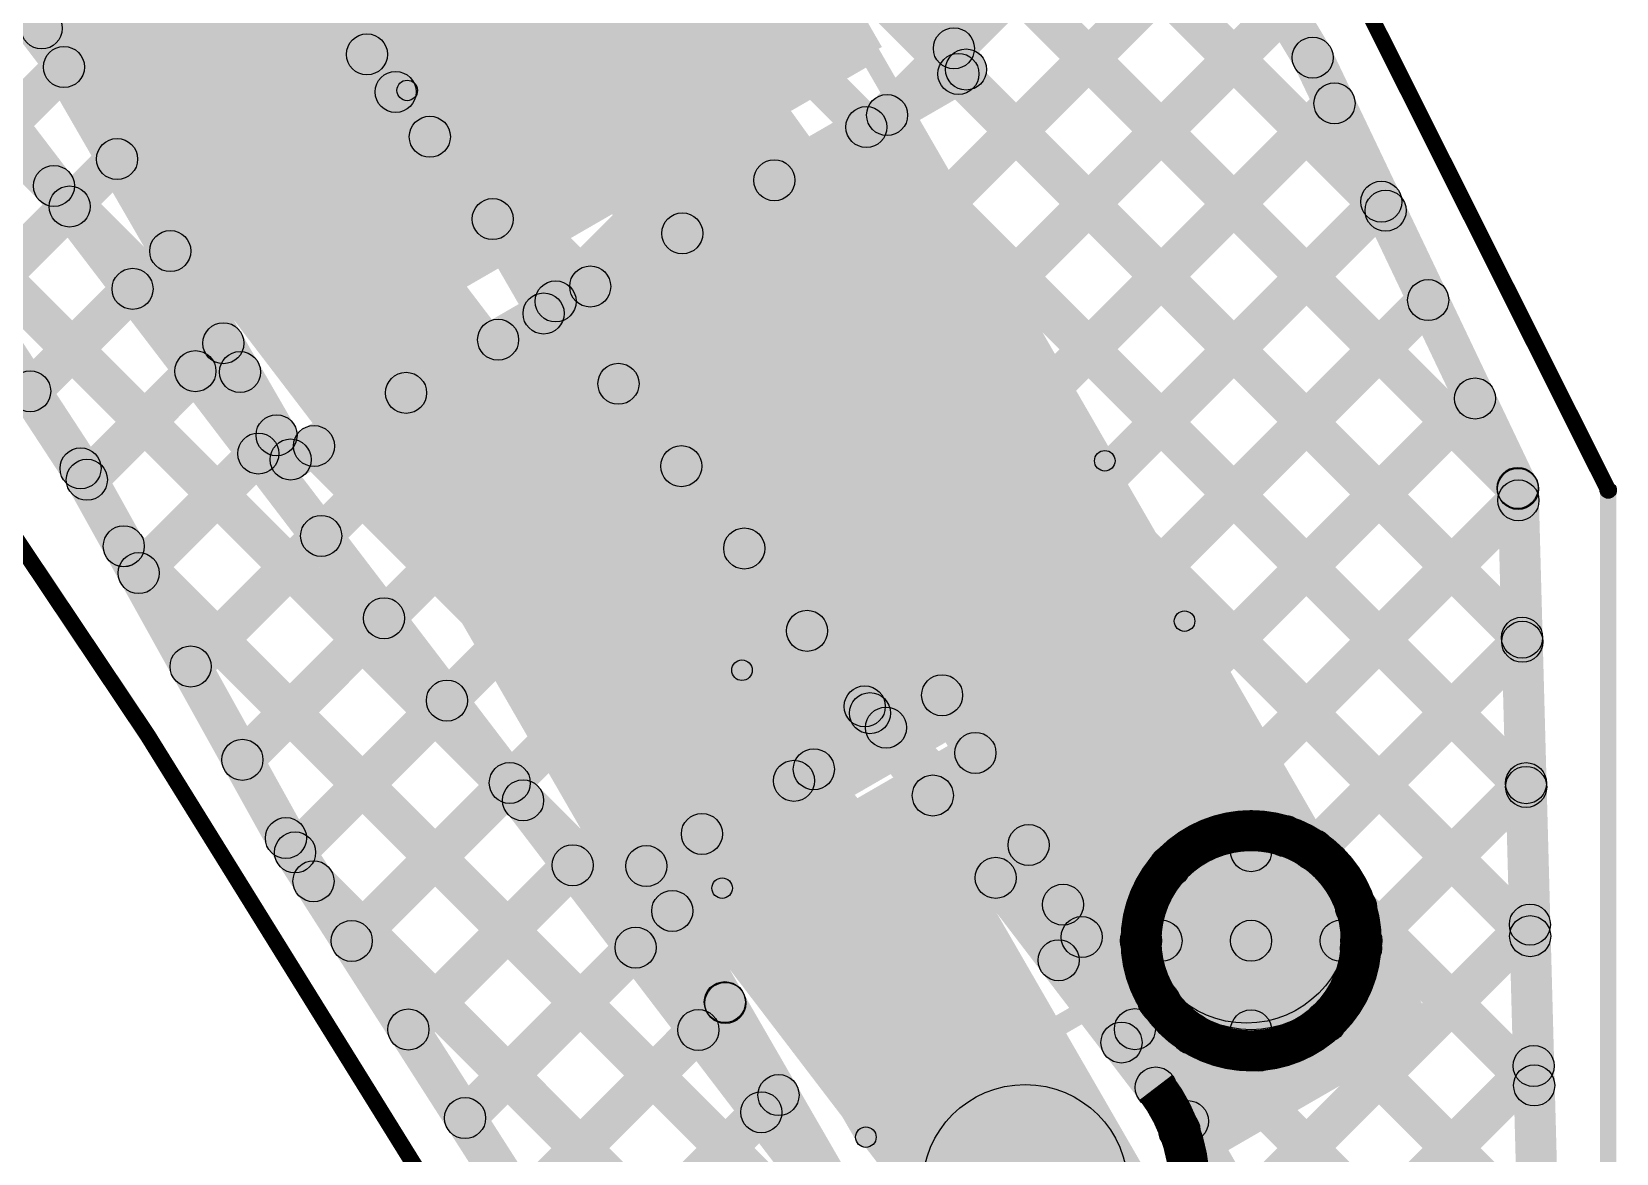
# Model space of a CAD drawing. Header units: millimetres. Extents: x 1.49 to 4.64, y 4.45 to 5.86.
# Drawn here: x 4.2581 to 4.6439, y 4.6683 to 4.9413 of the extents above; entities that cross this region are included whole.
import ezdxf

# ---------------------------------------------------------------- set-up
doc = ezdxf.new("R2010")
doc.units = ezdxf.units.MM
doc.header["$MEASUREMENT"] = 0
for name, color, linetype in [('BottomLayer', 5, 'Continuous'), ('Mechanical2', 216, 'Continuous'), ('TopLayer', 1, 'Continuous'), ('TopOverlay', 2, 'Continuous'), ('TopPaste', 8, 'Continuous'), ('TopSolder', 216, 'Continuous'), ('ViaHoleLayer', 16, 'Continuous')]:
    doc.layers.add(name, color=color, linetype=linetype)

# ---------------------------------------------------------------- blocks, each defined once
blk = doc.blocks.new('W_____LED_11')
at = {"layer": 'TopLayer'}
for points in [[(-0.06526, 0.04685), (-0.02195, 0.04685), (-0.02195, -0.04685), (-0.06526, -0.04685)], [(-0.00226, 0.04685), (0.08947, 0.04685), (0.08947, -0.04685), (-0.00226, -0.04685)]]:
    blk.add_hatch(color=1, dxfattribs=at).paths.add_polyline_path(points)
at = {"layer": 'TopOverlay'}
h = blk.add_hatch(color=2, dxfattribs=at)
edge = h.paths.add_edge_path()
edge.add_arc((-0.069, 0.051), 0.0025, 0, 360)
h = blk.add_hatch(color=2, dxfattribs=at)
edge = h.paths.add_edge_path()
edge.add_arc((-0.069, 0.051), 0.0025, 0, 360)
for points in [[(-0.0665, -0.051), (-0.0715, -0.051), (-0.0715, 0.051), (-0.0665, 0.051)], [(-0.069, 0.0485), (-0.069, 0.0535), (0.094, 0.0535), (0.094, 0.0485)], [(0.134, 0.05301), (0.091, 0.05301), (0.091, -0.05299), (0.134, -0.05299)], [(-0.069, -0.0535), (-0.069, -0.0485), (0.094, -0.0485), (0.094, -0.0535)]]:
    blk.add_hatch(color=2, dxfattribs=at).paths.add_polyline_path(points)
h = blk.add_hatch(color=2, dxfattribs=at)
edge = h.paths.add_edge_path()
edge.add_arc((0.094, 0.051), 0.0025, 0, 360)
h = blk.add_hatch(color=2, dxfattribs=at)
edge = h.paths.add_edge_path()
edge.add_arc((-0.069, -0.051), 0.0025, 0, 360)
h = blk.add_hatch(color=2, dxfattribs=at)
edge = h.paths.add_edge_path()
edge.add_arc((-0.069, -0.051), 0.0025, 0, 360)
h = blk.add_hatch(color=2, dxfattribs=at)
edge = h.paths.add_edge_path()
edge.add_arc((0.094, -0.051), 0.0025, 0, 360)
at = {"layer": 'TopPaste'}
for points in [[(-0.06526, 0.04685), (-0.02195, 0.04685), (-0.02195, -0.04685), (-0.06526, -0.04685)], [(-0.00226, 0.04685), (0.08947, 0.04685), (0.08947, -0.04685), (-0.00226, -0.04685)]]:
    blk.add_hatch(color=8, dxfattribs=at).paths.add_polyline_path(points)
at = {"layer": 'TopSolder'}
for points in [[(-0.06926, 0.05085), (-0.01795, 0.05085), (-0.01795, -0.05085), (-0.06926, -0.05085)], [(-0.00626, 0.05085), (0.09347, 0.05085), (0.09347, -0.05085), (-0.00626, -0.05085)]]:
    blk.add_hatch(color=216, dxfattribs=at).paths.add_polyline_path(points)
at = {"layer": 'TopOverlay'}
for centre in [(-0.069, 0.051), (-0.069, 0.051), (0.094, 0.051), (-0.069, -0.051), (-0.069, -0.051), (0.094, -0.051)]:
    blk.add_circle(centre, 0.0025, dxfattribs=at)
blk = doc.blocks.new('SMD_PAD_14')
at = {"layer": 'TopLayer'}
for points in [[(-0.06, 0.03), (-0.02, 0.03), (-0.02, -0.03), (-0.06, -0.03)], [(0.02, 0.03), (0.06, 0.03), (0.06, -0.03), (0.02, -0.03)]]:
    blk.add_hatch(color=1, dxfattribs=at).paths.add_polyline_path(points)
at = {"layer": 'TopOverlay'}
h = blk.add_hatch(color=2, dxfattribs=at)
edge = h.paths.add_edge_path()
edge.add_arc((-0.065, 0.035), 0.0025, 0, 360)
h = blk.add_hatch(color=2, dxfattribs=at)
edge = h.paths.add_edge_path()
edge.add_arc((-0.065, 0.035), 0.0025, 0, 360)
for points in [[(-0.0675, 0.035), (-0.0625, 0.035), (-0.0625, -0.035), (-0.0675, -0.035)], [(-0.065, 0.0325), (-0.065, 0.0375), (0.065, 0.0375), (0.065, 0.0325)], [(0.0625, 0.035), (0.0675, 0.035), (0.0675, -0.035), (0.0625, -0.035)], [(-0.065, -0.0375), (-0.065, -0.0325), (0.065, -0.0325), (0.065, -0.0375)]]:
    blk.add_hatch(color=2, dxfattribs=at).paths.add_polyline_path(points)
h = blk.add_hatch(color=2, dxfattribs=at)
edge = h.paths.add_edge_path()
edge.add_arc((0.065, 0.035), 0.0025, 0, 360)
h = blk.add_hatch(color=2, dxfattribs=at)
edge = h.paths.add_edge_path()
edge.add_arc((0.065, 0.035), 0.0025, 0, 360)
h = blk.add_hatch(color=2, dxfattribs=at)
edge = h.paths.add_edge_path()
edge.add_arc((-0.065, -0.035), 0.0025, 0, 360)
h = blk.add_hatch(color=2, dxfattribs=at)
edge = h.paths.add_edge_path()
edge.add_arc((-0.065, -0.035), 0.0025, 0, 360)
h = blk.add_hatch(color=2, dxfattribs=at)
edge = h.paths.add_edge_path()
edge.add_arc((0.065, -0.035), 0.0025, 0, 360)
h = blk.add_hatch(color=2, dxfattribs=at)
edge = h.paths.add_edge_path()
edge.add_arc((0.065, -0.035), 0.0025, 0, 360)
at = {"layer": 'TopPaste'}
for points in [[(-0.06, 0.03), (-0.02, 0.03), (-0.02, -0.03), (-0.06, -0.03)], [(0.02, 0.03), (0.06, 0.03), (0.06, -0.03), (0.02, -0.03)]]:
    blk.add_hatch(color=8, dxfattribs=at).paths.add_polyline_path(points)
at = {"layer": 'TopSolder'}
for points in [[(-0.064, 0.034), (-0.016, 0.034), (-0.016, -0.034), (-0.064, -0.034)], [(0.016, 0.034), (0.064, 0.034), (0.064, -0.034), (0.016, -0.034)]]:
    blk.add_hatch(color=216, dxfattribs=at).paths.add_polyline_path(points)
at = {"layer": 'TopOverlay'}
for centre in [(-0.065, 0.035), (-0.065, 0.035), (0.065, 0.035), (0.065, 0.035), (-0.065, -0.035), (-0.065, -0.035), (0.065, -0.035), (0.065, -0.035)]:
    blk.add_circle(centre, 0.0025, dxfattribs=at)

msp = doc.modelspace()

# ---------------------------------------------------------------- hatches: boundary and pattern name
at = {"layer": 'BottomLayer'}
for points in [[(3.69572, 5.71198), (3.70279, 5.71905), (4.62451, 4.79733), (4.61744, 4.79026)], [(3.75672, 5.68634), (3.76379, 5.69341), (4.62342, 4.83378), (4.61635, 4.82671)], [(3.82743, 5.65098), (3.8345, 5.65805), (4.59128, 4.90128), (4.58421, 4.89421)], [(3.96954, 5.40281), (3.97661, 5.40988), (4.6255, 4.76099), (4.61843, 4.75392)], [(4.1597, 5.23041), (4.2003, 5.25959), (4.57414, 4.73954), (4.53354, 4.71036)], [(4.10785, 5.2312), (4.1158, 5.23727), (4.53576, 4.68731), (4.52782, 4.68124)], [(4.11473, 5.22226), (4.1218, 5.22933), (4.62648, 4.72466), (4.61941, 4.71759)], [(4.06013, 5.19483), (4.09987, 5.22517), (4.51987, 4.67517), (4.48013, 4.64483)], [(4.04887, 5.17662), (4.05681, 5.18269), (4.47218, 4.63876), (4.46424, 4.63269)], [(4.46107, 5.10743), (4.46965, 5.11257), (4.57429, 4.93757), (4.56571, 4.93243)], [(4.34327, 4.93224), (4.3362, 4.93931), (4.48001, 5.08312), (4.48708, 5.07605)], [(4.22895, 5.07268), (4.23602, 5.07975), (4.56671, 4.74907), (4.55964, 4.742)], [(4.35858, 4.9122), (4.35151, 4.91927), (4.49324, 5.061), (4.50031, 5.05393)], [(4.12096, 5.03926), (4.12803, 5.04633), (4.26706, 4.9073), (4.25999, 4.90022)], [(4.37389, 4.89215), (4.36682, 4.89922), (4.50647, 5.03887), (4.51354, 5.0318)], [(4.3892, 4.8721), (4.38212, 4.87917), (4.5197, 5.01675), (4.52677, 5.00968)], [(4.4045, 4.85206), (4.39743, 4.85913), (4.53293, 4.99462), (4.54, 4.98755)], [(4.41981, 4.83201), (4.41274, 4.83908), (4.54616, 4.9725), (4.55323, 4.96542)], [(4.18082, 4.96226), (4.18918, 4.96774), (4.27418, 4.83774), (4.26582, 4.83226)], [(4.43512, 4.81196), (4.42805, 4.81903), (4.55939, 4.95037), (4.56646, 4.9433)], [(4.56549, 4.93285), (4.57451, 4.93715), (4.62451, 4.83215), (4.61549, 4.82785)], [(4.34318, 4.9231), (4.35025, 4.93017), (4.53877, 4.74165), (4.5317, 4.73458)], [(4.45043, 4.79191), (4.44336, 4.79899), (4.57177, 4.9274), (4.57884, 4.92033)], [(4.21559, 4.90927), (4.22266, 4.91634), (4.38129, 4.75772), (4.37422, 4.75064)], [(4.24728, 4.87161), (4.24021, 4.87868), (4.26382, 4.90229), (4.27089, 4.89522)], [(4.46574, 4.77187), (4.45867, 4.77894), (4.58317, 4.90345), (4.59024, 4.89637)], [(4.26126, 4.85023), (4.25419, 4.85731), (4.27913, 4.88224), (4.2862, 4.87517)], [(4.48105, 4.75182), (4.47398, 4.75889), (4.59458, 4.8795), (4.60165, 4.87242)], [(4.27508, 4.82869), (4.268, 4.83576), (4.29443, 4.86219), (4.3015, 4.85512)], [(4.49636, 4.73177), (4.48928, 4.73885), (4.60598, 4.85555), (4.61305, 4.84847)], [(4.2877, 4.80596), (4.28063, 4.81304), (4.30974, 4.84215), (4.31681, 4.83507)], [(4.26563, 4.83257), (4.27437, 4.83743), (4.32437, 4.74743), (4.31563, 4.74257)], [(4.51166, 4.71173), (4.50459, 4.7188), (4.61654, 4.83075), (4.62361, 4.82367)], [(4.615, 4.82986), (4.625, 4.83014), (4.63, 4.64514), (4.62, 4.64486)], [(4.27699, 4.81251), (4.28407, 4.81958), (4.51303, 4.59062), (4.50596, 4.58355)], [(4.277, 4.8125), (4.28407, 4.81957), (4.51303, 4.59062), (4.50596, 4.58355)], [(4.30033, 4.78324), (4.29326, 4.79031), (4.32505, 4.8221), (4.33212, 4.81503)], [(4.31296, 4.76051), (4.30589, 4.76758), (4.34036, 4.80205), (4.34743, 4.79498)], [(4.5738, 4.73851), (4.56673, 4.74558), (4.61747, 4.79632), (4.62454, 4.78925)], [(4.32577, 4.73797), (4.3187, 4.74504), (4.35567, 4.78201), (4.36274, 4.77493)], [(4.4574, 4.77352), (4.46447, 4.78059), (4.5359, 4.70917), (4.52883, 4.7021)], [(4.33957, 4.71641), (4.3325, 4.72348), (4.37098, 4.76196), (4.37805, 4.75489)], [(4.58528, 4.71464), (4.57821, 4.72171), (4.6184, 4.7619), (4.62547, 4.75483)], [(4.31579, 4.7423), (4.32421, 4.7477), (4.40421, 4.6227), (4.39579, 4.6173)], [(4.35337, 4.69485), (4.3463, 4.70192), (4.38628, 4.74191), (4.39336, 4.73484)], [(4.56, 4.72), (4.55, 4.72), (4.55, 4.74181), (4.56, 4.74181)], [(4.32319, 4.73096), (4.33026, 4.73803), (4.52493, 4.54336), (4.51785, 4.53629)], [(4.53354, 4.71036), (4.57414, 4.73954), (4.5753, 4.73793), (4.5347, 4.70875)], [(4.577, 4.72464), (4.58407, 4.73171), (4.62746, 4.68832), (4.62039, 4.68125)], [(4.44779, 4.54179), (4.44072, 4.54886), (4.61933, 4.72747), (4.6264, 4.7204)], [(4.53319, 4.715), (4.53319, 4.725), (4.555, 4.725), (4.555, 4.715)], [(4.555, 4.715), (4.555, 4.725), (4.57681, 4.725), (4.57681, 4.715)], [(4.36716, 4.67329), (4.36009, 4.68037), (4.40159, 4.72186), (4.40866, 4.71479)], [(4.56, 4.69819), (4.55, 4.69819), (4.55, 4.72), (4.56, 4.72)], [(4.52697, 4.69168), (4.5199, 4.69875), (4.52942, 4.70827), (4.53649, 4.7012)], [(4.56958, 4.6967), (4.57665, 4.70377), (4.62844, 4.65198), (4.62137, 4.64491)], [(4.38096, 4.65174), (4.37389, 4.65881), (4.4169, 4.70182), (4.42397, 4.69475)], [(4.5371, 4.69383), (4.54417, 4.7009), (4.62854, 4.61653), (4.62146, 4.60946)], [(4.54103, 4.67039), (4.53396, 4.67746), (4.55329, 4.69679), (4.56036, 4.68972)], [(4.56801, 4.62665), (4.56094, 4.63373), (4.62026, 4.69305), (4.62733, 4.68598)], [(4.39476, 4.63018), (4.38769, 4.63725), (4.43221, 4.68177), (4.43928, 4.6747)]]:
    msp.add_hatch(color=5, dxfattribs=at).paths.add_polyline_path(points)
h = msp.add_hatch(color=5, dxfattribs=at)
edge = h.paths.add_edge_path()
edge.add_arc((4.33973, 4.93578), 0.005, 0, 360)
h = msp.add_hatch(color=5, dxfattribs=at)
edge = h.paths.add_edge_path()
edge.add_arc((4.57, 4.935), 0.005, 0, 360)
h = msp.add_hatch(color=5, dxfattribs=at)
edge = h.paths.add_edge_path()
edge.add_arc((4.57, 4.935), 0.005, 0, 360)
h = msp.add_hatch(color=5, dxfattribs=at)
edge = h.paths.add_edge_path()
edge.add_arc((4.34671, 4.92664), 0.005, 0, 360)
h = msp.add_hatch(color=5, dxfattribs=at)
edge = h.paths.add_edge_path()
edge.add_arc((4.5753, 4.92386), 0.005, 0, 360)
h = msp.add_hatch(color=5, dxfattribs=at)
edge = h.paths.add_edge_path()
edge.add_arc((4.35504, 4.91573), 0.005, 0, 360)
h = msp.add_hatch(color=5, dxfattribs=at)
edge = h.paths.add_edge_path()
edge.add_arc((4.26353, 4.90376), 0.005, 0, 360)
h = msp.add_hatch(color=5, dxfattribs=at)
edge = h.paths.add_edge_path()
edge.add_arc((4.26735, 4.89875), 0.005, 0, 360)
h = msp.add_hatch(color=5, dxfattribs=at)
edge = h.paths.add_edge_path()
edge.add_arc((4.58671, 4.89991), 0.005, 0, 360)
h = msp.add_hatch(color=5, dxfattribs=at)
edge = h.paths.add_edge_path()
edge.add_arc((4.37035, 4.89568), 0.005, 0, 360)
h = msp.add_hatch(color=5, dxfattribs=at)
edge = h.paths.add_edge_path()
edge.add_arc((4.58774, 4.89774), 0.005, 0, 360)
h = msp.add_hatch(color=5, dxfattribs=at)
edge = h.paths.add_edge_path()
edge.add_arc((4.28266, 4.8787), 0.005, 0, 360)
h = msp.add_hatch(color=5, dxfattribs=at)
edge = h.paths.add_edge_path()
edge.add_arc((4.38566, 4.87564), 0.005, 0, 360)
h = msp.add_hatch(color=5, dxfattribs=at)
edge = h.paths.add_edge_path()
edge.add_arc((4.59811, 4.87596), 0.005, 0, 360)
h = msp.add_hatch(color=5, dxfattribs=at)
edge = h.paths.add_edge_path()
edge.add_arc((4.29797, 4.85866), 0.005, 0, 360)
h = msp.add_hatch(color=5, dxfattribs=at)
edge = h.paths.add_edge_path()
edge.add_arc((4.25773, 4.85377), 0.005, 0, 360)
h = msp.add_hatch(color=5, dxfattribs=at)
edge = h.paths.add_edge_path()
edge.add_arc((4.40097, 4.85559), 0.005, 0, 360)
h = msp.add_hatch(color=5, dxfattribs=at)
edge = h.paths.add_edge_path()
edge.add_arc((4.60952, 4.85201), 0.005, 0, 360)
h = msp.add_hatch(color=5, dxfattribs=at)
edge = h.paths.add_edge_path()
edge.add_arc((4.31328, 4.83861), 0.005, 0, 360)
h = msp.add_hatch(color=5, dxfattribs=at)
edge = h.paths.add_edge_path()
edge.add_arc((4.27, 4.835), 0.005, 0, 360)
h = msp.add_hatch(color=5, dxfattribs=at)
edge = h.paths.add_edge_path()
edge.add_arc((4.27, 4.835), 0.005, 0, 360)
h = msp.add_hatch(color=5, dxfattribs=at)
edge = h.paths.add_edge_path()
edge.add_arc((4.41628, 4.83554), 0.005, 0, 360)
h = msp.add_hatch(color=5, dxfattribs=at)
edge = h.paths.add_edge_path()
edge.add_arc((4.27154, 4.83223), 0.005, 0, 360)
h = msp.add_hatch(color=5, dxfattribs=at)
edge = h.paths.add_edge_path()
edge.add_arc((4.61988, 4.83025), 0.005, 0, 360)
h = msp.add_hatch(color=5, dxfattribs=at)
edge = h.paths.add_edge_path()
edge.add_arc((4.62, 4.83), 0.005, 0, 360)
h = msp.add_hatch(color=5, dxfattribs=at)
edge = h.paths.add_edge_path()
edge.add_arc((4.62, 4.83), 0.005, 0, 360)
h = msp.add_hatch(color=5, dxfattribs=at)
edge = h.paths.add_edge_path()
edge.add_arc((4.62008, 4.82721), 0.005, 0, 360)
h = msp.add_hatch(color=5, dxfattribs=at)
edge = h.paths.add_edge_path()
edge.add_arc((4.32859, 4.81856), 0.005, 0, 360)
h = msp.add_hatch(color=5, dxfattribs=at)
edge = h.paths.add_edge_path()
edge.add_arc((4.28053, 4.81605), 0.005, 0, 360)
h = msp.add_hatch(color=5, dxfattribs=at)
edge = h.paths.add_edge_path()
edge.add_arc((4.28053, 4.81604), 0.005, 0, 360)
h = msp.add_hatch(color=5, dxfattribs=at)
edge = h.paths.add_edge_path()
edge.add_arc((4.43159, 4.8155), 0.005, 0, 360)
h = msp.add_hatch(color=5, dxfattribs=at)
edge = h.paths.add_edge_path()
edge.add_arc((4.28417, 4.8095), 0.005, 0, 360)
h = msp.add_hatch(color=5, dxfattribs=at)
edge = h.paths.add_edge_path()
edge.add_arc((4.34389, 4.79852), 0.005, 0, 360)
h = msp.add_hatch(color=5, dxfattribs=at)
edge = h.paths.add_edge_path()
edge.add_arc((4.44689, 4.79545), 0.005, 0, 360)
h = msp.add_hatch(color=5, dxfattribs=at)
edge = h.paths.add_edge_path()
edge.add_arc((4.62098, 4.7938), 0.005, 0, 360)
h = msp.add_hatch(color=5, dxfattribs=at)
edge = h.paths.add_edge_path()
edge.add_arc((4.62101, 4.79279), 0.005, 0, 360)
h = msp.add_hatch(color=5, dxfattribs=at)
edge = h.paths.add_edge_path()
edge.add_arc((4.29679, 4.78677), 0.005, 0, 360)
h = msp.add_hatch(color=5, dxfattribs=at)
edge = h.paths.add_edge_path()
edge.add_arc((4.3592, 4.77847), 0.005, 0, 360)
h = msp.add_hatch(color=5, dxfattribs=at)
edge = h.paths.add_edge_path()
edge.add_arc((4.46094, 4.77706), 0.005, 0, 360)
h = msp.add_hatch(color=5, dxfattribs=at)
edge = h.paths.add_edge_path()
edge.add_arc((4.4622, 4.7754), 0.005, 0, 360)
h = msp.add_hatch(color=5, dxfattribs=at)
edge = h.paths.add_edge_path()
edge.add_arc((4.30942, 4.76404), 0.005, 0, 360)
h = msp.add_hatch(color=5, dxfattribs=at)
edge = h.paths.add_edge_path()
edge.add_arc((4.37451, 4.75842), 0.005, 0, 360)
h = msp.add_hatch(color=5, dxfattribs=at)
edge = h.paths.add_edge_path()
edge.add_arc((4.62194, 4.75836), 0.005, 0, 360)
h = msp.add_hatch(color=5, dxfattribs=at)
edge = h.paths.add_edge_path()
edge.add_arc((4.62196, 4.75746), 0.005, 0, 360)
h = msp.add_hatch(color=5, dxfattribs=at)
edge = h.paths.add_edge_path()
edge.add_arc((4.37775, 4.75418), 0.005, 0, 360)
h = msp.add_hatch(color=5, dxfattribs=at)
edge = h.paths.add_edge_path()
edge.add_arc((4.47751, 4.75536), 0.005, 0, 360)
h = msp.add_hatch(color=5, dxfattribs=at)
edge = h.paths.add_edge_path()
edge.add_arc((4.32, 4.745), 0.005, 0, 360)
h = msp.add_hatch(color=5, dxfattribs=at)
edge = h.paths.add_edge_path()
edge.add_arc((4.32, 4.745), 0.005, 0, 360)
h = msp.add_hatch(color=5, dxfattribs=at)
edge = h.paths.add_edge_path()
edge.add_arc((4.55384, 4.72495), 0.025, 0, 360)
h = msp.add_hatch(color=5, dxfattribs=at)
edge = h.paths.add_edge_path()
edge.add_arc((4.55384, 4.72495), 0.025, 0, 360)
h = msp.add_hatch(color=5, dxfattribs=at)
edge = h.paths.add_edge_path()
edge.add_arc((4.56317, 4.74553), 0.005, 0, 360)
h = msp.add_hatch(color=5, dxfattribs=at)
edge = h.paths.add_edge_path()
edge.add_arc((4.32224, 4.7415), 0.005, 0, 360)
h = msp.add_hatch(color=5, dxfattribs=at)
edge = h.paths.add_edge_path()
edge.add_arc((4.555, 4.72334), 0.025, 0, 360)
h = msp.add_hatch(color=5, dxfattribs=at)
edge = h.paths.add_edge_path()
edge.add_arc((4.555, 4.74181), 0.005, 0, 360)
h = msp.add_hatch(color=5, dxfattribs=at)
edge = h.paths.add_edge_path()
edge.add_arc((4.57026, 4.74204), 0.005, 0, 360)
h = msp.add_hatch(color=5, dxfattribs=at)
edge = h.paths.add_edge_path()
edge.add_arc((4.38982, 4.73838), 0.005, 0, 360)
h = msp.add_hatch(color=5, dxfattribs=at)
edge = h.paths.add_edge_path()
edge.add_arc((4.53524, 4.73812), 0.005, 0, 360)
h = msp.add_hatch(color=5, dxfattribs=at)
edge = h.paths.add_edge_path()
edge.add_arc((4.32672, 4.73449), 0.005, 0, 360)
h = msp.add_hatch(color=5, dxfattribs=at)
edge = h.paths.add_edge_path()
edge.add_arc((4.49282, 4.73531), 0.005, 0, 360)
h = msp.add_hatch(color=5, dxfattribs=at)
edge = h.paths.add_edge_path()
edge.add_arc((4.555, 4.72), 0.01181, 0, 360)
h = msp.add_hatch(color=5, dxfattribs=at)
edge = h.paths.add_edge_path()
edge.add_arc((4.58053, 4.72817), 0.005, 0, 360)
h = msp.add_hatch(color=5, dxfattribs=at)
edge = h.paths.add_edge_path()
edge.add_arc((4.62287, 4.72394), 0.005, 0, 360)
h = msp.add_hatch(color=5, dxfattribs=at)
edge = h.paths.add_edge_path()
edge.add_arc((4.33603, 4.71995), 0.005, 0, 360)
h = msp.add_hatch(color=5, dxfattribs=at)
edge = h.paths.add_edge_path()
edge.add_arc((4.40513, 4.71833), 0.005, 0, 360)
h = msp.add_hatch(color=5, dxfattribs=at)
edge = h.paths.add_edge_path()
edge.add_arc((4.52819, 4.72), 0.005, 0, 360)
h = msp.add_hatch(color=5, dxfattribs=at)
edge = h.paths.add_edge_path()
edge.add_arc((4.53319, 4.72), 0.005, 0, 360)
h = msp.add_hatch(color=5, dxfattribs=at)
edge = h.paths.add_edge_path()
edge.add_arc((4.555, 4.72), 0.005, 0, 360)
h = msp.add_hatch(color=5, dxfattribs=at)
edge = h.paths.add_edge_path()
edge.add_arc((4.555, 4.72), 0.005, 0, 360)
h = msp.add_hatch(color=5, dxfattribs=at)
edge = h.paths.add_edge_path()
edge.add_arc((4.555, 4.72), 0.005, 0, 360)
h = msp.add_hatch(color=5, dxfattribs=at)
edge = h.paths.add_edge_path()
edge.add_arc((4.555, 4.72), 0.005, 0, 360)
h = msp.add_hatch(color=5, dxfattribs=at)
edge = h.paths.add_edge_path()
edge.add_arc((4.57681, 4.72), 0.005, 0, 360)
h = msp.add_hatch(color=5, dxfattribs=at)
edge = h.paths.add_edge_path()
edge.add_arc((4.58175, 4.71817), 0.005, 0, 360)
h = msp.add_hatch(color=5, dxfattribs=at)
edge = h.paths.add_edge_path()
edge.add_arc((4.58181, 4.72), 0.005, 0, 360)
h = msp.add_hatch(color=5, dxfattribs=at)
edge = h.paths.add_edge_path()
edge.add_arc((4.62294, 4.72112), 0.005, 0, 360)
h = msp.add_hatch(color=5, dxfattribs=at)
edge = h.paths.add_edge_path()
edge.add_arc((4.50813, 4.71526), 0.005, 0, 360)
h = msp.add_hatch(color=5, dxfattribs=at)
edge = h.paths.add_edge_path()
edge.add_arc((4.53236, 4.70564), 0.005, 0, 360)
h = msp.add_hatch(color=5, dxfattribs=at)
edge = h.paths.add_edge_path()
edge.add_arc((4.53296, 4.70474), 0.005, 0, 360)
h = msp.add_hatch(color=5, dxfattribs=at)
edge = h.paths.add_edge_path()
edge.add_arc((4.34983, 4.69839), 0.005, 0, 360)
h = msp.add_hatch(color=5, dxfattribs=at)
edge = h.paths.add_edge_path()
edge.add_arc((4.42044, 4.69828), 0.005, 0, 360)
h = msp.add_hatch(color=5, dxfattribs=at)
edge = h.paths.add_edge_path()
edge.add_arc((4.555, 4.69819), 0.005, 0, 360)
h = msp.add_hatch(color=5, dxfattribs=at)
edge = h.paths.add_edge_path()
edge.add_arc((4.57312, 4.70024), 0.005, 0, 360)
h = msp.add_hatch(color=5, dxfattribs=at)
edge = h.paths.add_edge_path()
edge.add_arc((4.52344, 4.69522), 0.005, 0, 360)
h = msp.add_hatch(color=5, dxfattribs=at)
edge = h.paths.add_edge_path()
edge.add_arc((4.54064, 4.69736), 0.005, 0, 360)
h = msp.add_hatch(color=5, dxfattribs=at)
edge = h.paths.add_edge_path()
edge.add_arc((4.55683, 4.69325), 0.005, 0, 360)
h = msp.add_hatch(color=5, dxfattribs=at)
edge = h.paths.add_edge_path()
edge.add_arc((4.6238, 4.68951), 0.005, 0, 360)
h = msp.add_hatch(color=5, dxfattribs=at)
edge = h.paths.add_edge_path()
edge.add_arc((4.53179, 4.68428), 0.005, 0, 360)
h = msp.add_hatch(color=5, dxfattribs=at)
edge = h.paths.add_edge_path()
edge.add_arc((4.53179, 4.68428), 0.005, 0, 360)
h = msp.add_hatch(color=5, dxfattribs=at)
edge = h.paths.add_edge_path()
edge.add_arc((4.62392, 4.68478), 0.005, 0, 360)
h = msp.add_hatch(color=5, dxfattribs=at)
edge = h.paths.add_edge_path()
edge.add_arc((4.5, 4.66), 0.025, 0, 360)
h = msp.add_hatch(color=5, dxfattribs=at)
edge = h.paths.add_edge_path()
edge.add_arc((4.36363, 4.67683), 0.005, 0, 360)
h = msp.add_hatch(color=5, dxfattribs=at)
edge = h.paths.add_edge_path()
edge.add_arc((4.43575, 4.67824), 0.005, 0, 360)
h = msp.add_hatch(color=5, dxfattribs=at)
edge = h.paths.add_edge_path()
edge.add_arc((4.5375, 4.67392), 0.005, 0, 360)
h = msp.add_hatch(color=5, dxfattribs=at)
edge = h.paths.add_edge_path()
edge.add_arc((4.5, 4.66), 0.01181, 0, 360)
at = {"layer": 'Mechanical2'}
h = msp.add_hatch(color=216, dxfattribs=at)
edge = h.paths.add_edge_path()
edge.add_arc((4.64195, 4.82969), 0.00197, 0, 360)
h = msp.add_hatch(color=216, dxfattribs=at)
edge = h.paths.add_edge_path()
edge.add_arc((4.64195, 4.82969), 0.00197, 0, 360)
msp.add_hatch(color=216, dxfattribs=at).paths.add_polyline_path([(4.64391, 4.49206), (4.63998, 4.49206), (4.63998, 4.82969), (4.64391, 4.82969)])
at = {"layer": 'TopLayer'}
for points in [[(3.73686, 5.45871), (3.74393, 5.46578), (4.26408, 4.94564), (4.25701, 4.93857)], [(4.27063, 5.29444), (4.27929, 5.29944), (4.48993, 4.9346), (4.48127, 4.9296)], [(4.32663, 4.85764), (4.46511, 4.93759), (4.26947, 5.27645), (4.13099, 5.1965)], [(4.11164, 5.19), (4.1203, 5.195), (4.32547, 4.83965), (4.31681, 4.83465)], [(4.46107, 5.10743), (4.46965, 5.11257), (4.57429, 4.93757), (4.56571, 4.93243)], [(4.38946, 5.08895), (4.39653, 5.09602), (4.59128, 4.90128), (4.58421, 4.89421)], [(4.12096, 5.03926), (4.12803, 5.04633), (4.31237, 4.86199), (4.3053, 4.85491)], [(4.43776, 5.0053), (4.44483, 5.01237), (4.62342, 4.83378), (4.61635, 4.82671)], [(4.48616, 4.93371), (4.47909, 4.94078), (4.53293, 4.99462), (4.54, 4.98755)], [(4.32577, 4.73797), (4.3187, 4.74504), (4.54616, 4.9725), (4.55323, 4.96542)], [(4.18082, 4.96226), (4.18918, 4.96774), (4.27418, 4.83774), (4.26582, 4.83226)], [(4.33957, 4.71641), (4.3325, 4.72348), (4.55939, 4.95037), (4.56646, 4.9433)], [(4.23331, 4.89299), (4.22624, 4.90006), (4.26242, 4.93625), (4.2695, 4.92918)], [(4.32364, 4.83282), (4.31864, 4.84148), (4.4831, 4.93643), (4.4881, 4.92777)], [(4.48021, 4.92749), (4.48728, 4.93457), (4.62451, 4.79733), (4.61744, 4.79026)], [(4.56549, 4.93285), (4.57451, 4.93715), (4.62451, 4.83215), (4.61549, 4.82785)], [(4.35337, 4.69485), (4.3463, 4.70192), (4.57177, 4.9274), (4.57884, 4.92033)], [(4.31296, 4.76051), (4.30589, 4.76758), (4.46285, 4.92454), (4.46992, 4.91747)], [(4.60028, 4.69837), (4.47199, 4.92058), (4.41612, 4.88833), (4.54441, 4.66611)], [(4.45779, 4.91455), (4.46487, 4.92162), (4.6255, 4.76099), (4.61843, 4.75392)], [(4.21559, 4.90927), (4.22266, 4.91634), (4.43041, 4.7086), (4.42333, 4.70153)], [(4.24728, 4.87161), (4.24021, 4.87868), (4.27537, 4.91384), (4.28244, 4.90676)], [(4.43538, 4.90161), (4.44245, 4.90868), (4.62648, 4.72466), (4.61941, 4.71759)], [(4.33636, 4.84326), (4.40208, 4.72944), (4.50681, 4.78991), (4.44109, 4.90373)], [(4.45207, 4.7582), (4.445, 4.76528), (4.58317, 4.90345), (4.59024, 4.89637)], [(4.41297, 4.88867), (4.42004, 4.89574), (4.56671, 4.74907), (4.55964, 4.742)], [(4.26126, 4.85023), (4.25419, 4.85731), (4.28831, 4.89142), (4.29538, 4.88435)], [(4.39055, 4.87573), (4.39762, 4.8828), (4.53877, 4.74165), (4.5317, 4.73458)], [(4.49142, 4.76219), (4.48435, 4.76926), (4.59458, 4.8795), (4.60165, 4.87242)], [(4.30033, 4.78324), (4.29326, 4.79031), (4.3792, 4.87625), (4.38627, 4.86917)], [(4.27508, 4.82869), (4.268, 4.83576), (4.30125, 4.86901), (4.30832, 4.86194)], [(4.36814, 4.86279), (4.37521, 4.86986), (4.46965, 4.77542), (4.46258, 4.76835)], [(4.34572, 4.84985), (4.35279, 4.85692), (4.44723, 4.76248), (4.44016, 4.75541)], [(4.50436, 4.73978), (4.49729, 4.74685), (4.60598, 4.85555), (4.61305, 4.84847)], [(4.2877, 4.80596), (4.28063, 4.81304), (4.31419, 4.84659), (4.32126, 4.83952)], [(4.32331, 4.83691), (4.33038, 4.84398), (4.42482, 4.74954), (4.41775, 4.74247)], [(4.26563, 4.83257), (4.27437, 4.83743), (4.32437, 4.74743), (4.31563, 4.74257)], [(4.5173, 4.71736), (4.51023, 4.72443), (4.61654, 4.83075), (4.62361, 4.82367)], [(4.615, 4.82986), (4.625, 4.83014), (4.63, 4.64514), (4.62, 4.64486)], [(4.27699, 4.81251), (4.28407, 4.81958), (4.4787, 4.62495), (4.47163, 4.61787)], [(4.277, 4.8125), (4.28407, 4.81957), (4.47871, 4.62494), (4.47164, 4.61787)], [(4.5738, 4.73851), (4.56673, 4.74558), (4.61747, 4.79632), (4.62454, 4.78925)], [(4.41024, 4.73386), (4.40525, 4.74252), (4.47727, 4.7841), (4.48227, 4.77544)], [(4.47544, 4.77727), (4.4841, 4.78227), (4.55752, 4.65511), (4.54886, 4.65011)], [(4.58528, 4.71464), (4.57821, 4.72171), (4.6184, 4.7619), (4.62547, 4.75483)], [(4.48665, 4.63152), (4.5327, 4.6581), (4.47428, 4.75928), (4.42824, 4.7327)], [(4.31579, 4.7423), (4.32421, 4.7477), (4.40421, 4.6227), (4.39579, 4.6173)], [(4.56, 4.72), (4.55, 4.72), (4.55, 4.74181), (4.56, 4.74181)], [(4.32319, 4.73096), (4.33026, 4.73803), (4.52493, 4.54336), (4.51785, 4.53629)], [(4.40341, 4.73569), (4.41208, 4.74069), (4.48549, 4.61353), (4.47683, 4.60853)], [(4.36716, 4.67329), (4.36009, 4.68037), (4.41052, 4.73079), (4.41759, 4.72372)], [(4.50567, 4.72526), (4.51274, 4.73233), (4.5359, 4.70917), (4.52883, 4.7021)], [(4.577, 4.72464), (4.58407, 4.73171), (4.62746, 4.68832), (4.62039, 4.68125)], [(4.55612, 4.65012), (4.54905, 4.65719), (4.61933, 4.72747), (4.6264, 4.7204)], [(4.53319, 4.715), (4.53319, 4.725), (4.555, 4.725), (4.555, 4.715)], [(4.555, 4.715), (4.555, 4.725), (4.57681, 4.725), (4.57681, 4.715)], [(4.56, 4.69819), (4.55, 4.69819), (4.55, 4.72), (4.56, 4.72)], [(4.38096, 4.65174), (4.37389, 4.65881), (4.42346, 4.70838), (4.43053, 4.70131)], [(4.53024, 4.69495), (4.52317, 4.70202), (4.52942, 4.70827), (4.53649, 4.7012)], [(4.56958, 4.6967), (4.57665, 4.70377), (4.62844, 4.65198), (4.62137, 4.64491)], [(4.5371, 4.69383), (4.54417, 4.7009), (4.62854, 4.61653), (4.62146, 4.60946)], [(4.54318, 4.67253), (4.53611, 4.6796), (4.55329, 4.69679), (4.56036, 4.68972)], [(4.56801, 4.62665), (4.56094, 4.63373), (4.62026, 4.69305), (4.62733, 4.68598)], [(4.39476, 4.63018), (4.38769, 4.63725), (4.4364, 4.68596), (4.44347, 4.67889)]]:
    msp.add_hatch(color=1, dxfattribs=at).paths.add_polyline_path(points)
h = msp.add_hatch(color=1, dxfattribs=at)
edge = h.paths.add_edge_path()
edge.add_arc((4.26054, 4.9421), 0.005, 0, 360)
h = msp.add_hatch(color=1, dxfattribs=at)
edge = h.paths.add_edge_path()
edge.add_arc((4.48263, 4.93725), 0.005, 0, 360)
h = msp.add_hatch(color=1, dxfattribs=at)
edge = h.paths.add_edge_path()
edge.add_arc((4.57, 4.935), 0.005, 0, 360)
h = msp.add_hatch(color=1, dxfattribs=at)
edge = h.paths.add_edge_path()
edge.add_arc((4.57, 4.935), 0.005, 0, 360)
h = msp.add_hatch(color=1, dxfattribs=at)
edge = h.paths.add_edge_path()
edge.add_arc((4.26596, 4.93271), 0.005, 0, 360)
h = msp.add_hatch(color=1, dxfattribs=at)
edge = h.paths.add_edge_path()
edge.add_arc((4.48374, 4.93103), 0.005, 0, 360)
h = msp.add_hatch(color=1, dxfattribs=at)
edge = h.paths.add_edge_path()
edge.add_arc((4.4856, 4.9321), 0.005, 0, 360)
h = msp.add_hatch(color=1, dxfattribs=at)
edge = h.paths.add_edge_path()
edge.add_arc((4.4856, 4.9321), 0.005, 0, 360)
h = msp.add_hatch(color=1, dxfattribs=at)
edge = h.paths.add_edge_path()
edge.add_arc((4.5753, 4.92386), 0.005, 0, 360)
h = msp.add_hatch(color=1, dxfattribs=at)
edge = h.paths.add_edge_path()
edge.add_arc((4.46133, 4.91809), 0.005, 0, 360)
h = msp.add_hatch(color=1, dxfattribs=at)
edge = h.paths.add_edge_path()
edge.add_arc((4.46638, 4.92101), 0.005, 0, 360)
h = msp.add_hatch(color=1, dxfattribs=at)
edge = h.paths.add_edge_path()
edge.add_arc((4.2789, 4.9103), 0.005, 0, 360)
h = msp.add_hatch(color=1, dxfattribs=at)
edge = h.paths.add_edge_path()
edge.add_arc((4.43892, 4.90515), 0.005, 0, 360)
h = msp.add_hatch(color=1, dxfattribs=at)
edge = h.paths.add_edge_path()
edge.add_arc((4.58671, 4.89991), 0.005, 0, 360)
h = msp.add_hatch(color=1, dxfattribs=at)
edge = h.paths.add_edge_path()
edge.add_arc((4.58774, 4.89774), 0.005, 0, 360)
h = msp.add_hatch(color=1, dxfattribs=at)
edge = h.paths.add_edge_path()
edge.add_arc((4.4165, 4.89221), 0.005, 0, 360)
h = msp.add_hatch(color=1, dxfattribs=at)
edge = h.paths.add_edge_path()
edge.add_arc((4.29184, 4.88789), 0.005, 0, 360)
h = msp.add_hatch(color=1, dxfattribs=at)
edge = h.paths.add_edge_path()
edge.add_arc((4.39409, 4.87927), 0.005, 0, 360)
h = msp.add_hatch(color=1, dxfattribs=at)
edge = h.paths.add_edge_path()
edge.add_arc((4.59811, 4.87596), 0.005, 0, 360)
h = msp.add_hatch(color=1, dxfattribs=at)
edge = h.paths.add_edge_path()
edge.add_arc((4.38273, 4.87271), 0.005, 0, 360)
h = msp.add_hatch(color=1, dxfattribs=at)
edge = h.paths.add_edge_path()
edge.add_arc((4.30478, 4.86547), 0.005, 0, 360)
h = msp.add_hatch(color=1, dxfattribs=at)
edge = h.paths.add_edge_path()
edge.add_arc((4.37167, 4.86632), 0.005, 0, 360)
h = msp.add_hatch(color=1, dxfattribs=at)
edge = h.paths.add_edge_path()
edge.add_arc((4.30884, 4.85845), 0.005, 0, 360)
h = msp.add_hatch(color=1, dxfattribs=at)
edge = h.paths.add_edge_path()
edge.add_arc((4.25773, 4.85377), 0.005, 0, 360)
h = msp.add_hatch(color=1, dxfattribs=at)
edge = h.paths.add_edge_path()
edge.add_arc((4.34926, 4.85338), 0.005, 0, 360)
h = msp.add_hatch(color=1, dxfattribs=at)
edge = h.paths.add_edge_path()
edge.add_arc((4.60952, 4.85201), 0.005, 0, 360)
h = msp.add_hatch(color=1, dxfattribs=at)
edge = h.paths.add_edge_path()
edge.add_arc((4.31772, 4.84306), 0.005, 0, 360)
h = msp.add_hatch(color=1, dxfattribs=at)
edge = h.paths.add_edge_path()
edge.add_arc((4.32114, 4.83715), 0.005, 0, 360)
h = msp.add_hatch(color=1, dxfattribs=at)
edge = h.paths.add_edge_path()
edge.add_arc((4.32114, 4.83715), 0.005, 0, 360)
h = msp.add_hatch(color=1, dxfattribs=at)
edge = h.paths.add_edge_path()
edge.add_arc((4.32684, 4.84044), 0.005, 0, 360)
h = msp.add_hatch(color=1, dxfattribs=at)
edge = h.paths.add_edge_path()
edge.add_arc((4.27, 4.835), 0.005, 0, 360)
h = msp.add_hatch(color=1, dxfattribs=at)
edge = h.paths.add_edge_path()
edge.add_arc((4.27, 4.835), 0.005, 0, 360)
h = msp.add_hatch(color=1, dxfattribs=at)
edge = h.paths.add_edge_path()
edge.add_arc((4.27154, 4.83223), 0.005, 0, 360)
h = msp.add_hatch(color=1, dxfattribs=at)
edge = h.paths.add_edge_path()
edge.add_arc((4.61988, 4.83025), 0.005, 0, 360)
h = msp.add_hatch(color=1, dxfattribs=at)
edge = h.paths.add_edge_path()
edge.add_arc((4.62, 4.83), 0.005, 0, 360)
h = msp.add_hatch(color=1, dxfattribs=at)
edge = h.paths.add_edge_path()
edge.add_arc((4.62, 4.83), 0.005, 0, 360)
h = msp.add_hatch(color=1, dxfattribs=at)
edge = h.paths.add_edge_path()
edge.add_arc((4.62008, 4.82721), 0.005, 0, 360)
h = msp.add_hatch(color=1, dxfattribs=at)
edge = h.paths.add_edge_path()
edge.add_arc((4.28053, 4.81605), 0.005, 0, 360)
h = msp.add_hatch(color=1, dxfattribs=at)
edge = h.paths.add_edge_path()
edge.add_arc((4.28053, 4.81604), 0.005, 0, 360)
h = msp.add_hatch(color=1, dxfattribs=at)
edge = h.paths.add_edge_path()
edge.add_arc((4.28417, 4.8095), 0.005, 0, 360)
h = msp.add_hatch(color=1, dxfattribs=at)
edge = h.paths.add_edge_path()
edge.add_arc((4.62098, 4.7938), 0.005, 0, 360)
h = msp.add_hatch(color=1, dxfattribs=at)
edge = h.paths.add_edge_path()
edge.add_arc((4.62101, 4.79279), 0.005, 0, 360)
h = msp.add_hatch(color=1, dxfattribs=at)
edge = h.paths.add_edge_path()
edge.add_arc((4.29679, 4.78677), 0.005, 0, 360)
h = msp.add_hatch(color=1, dxfattribs=at)
edge = h.paths.add_edge_path()
edge.add_arc((4.47977, 4.77977), 0.005, 0, 360)
h = msp.add_hatch(color=1, dxfattribs=at)
edge = h.paths.add_edge_path()
edge.add_arc((4.47977, 4.77977), 0.005, 0, 360)
h = msp.add_hatch(color=1, dxfattribs=at)
edge = h.paths.add_edge_path()
edge.add_arc((4.46611, 4.77189), 0.005, 0, 360)
h = msp.add_hatch(color=1, dxfattribs=at)
edge = h.paths.add_edge_path()
edge.add_arc((4.30942, 4.76404), 0.005, 0, 360)
h = msp.add_hatch(color=1, dxfattribs=at)
edge = h.paths.add_edge_path()
edge.add_arc((4.48788, 4.76573), 0.005, 0, 360)
h = msp.add_hatch(color=1, dxfattribs=at)
edge = h.paths.add_edge_path()
edge.add_arc((4.44854, 4.76174), 0.005, 0, 360)
h = msp.add_hatch(color=1, dxfattribs=at)
edge = h.paths.add_edge_path()
edge.add_arc((4.4437, 4.75894), 0.005, 0, 360)
h = msp.add_hatch(color=1, dxfattribs=at)
edge = h.paths.add_edge_path()
edge.add_arc((4.62194, 4.75836), 0.005, 0, 360)
h = msp.add_hatch(color=1, dxfattribs=at)
edge = h.paths.add_edge_path()
edge.add_arc((4.62196, 4.75746), 0.005, 0, 360)
h = msp.add_hatch(color=1, dxfattribs=at)
edge = h.paths.add_edge_path()
edge.add_arc((4.32, 4.745), 0.005, 0, 360)
h = msp.add_hatch(color=1, dxfattribs=at)
edge = h.paths.add_edge_path()
edge.add_arc((4.32, 4.745), 0.005, 0, 360)
h = msp.add_hatch(color=1, dxfattribs=at)
edge = h.paths.add_edge_path()
edge.add_arc((4.42128, 4.746), 0.005, 0, 360)
h = msp.add_hatch(color=1, dxfattribs=at)
edge = h.paths.add_edge_path()
edge.add_arc((4.56317, 4.74553), 0.005, 0, 360)
h = msp.add_hatch(color=1, dxfattribs=at)
edge = h.paths.add_edge_path()
edge.add_arc((4.32224, 4.7415), 0.005, 0, 360)
h = msp.add_hatch(color=1, dxfattribs=at)
edge = h.paths.add_edge_path()
edge.add_arc((4.50082, 4.74331), 0.005, 0, 360)
h = msp.add_hatch(color=1, dxfattribs=at)
edge = h.paths.add_edge_path()
edge.add_arc((4.555, 4.74181), 0.005, 0, 360)
h = msp.add_hatch(color=1, dxfattribs=at)
edge = h.paths.add_edge_path()
edge.add_arc((4.57026, 4.74204), 0.005, 0, 360)
h = msp.add_hatch(color=1, dxfattribs=at)
edge = h.paths.add_edge_path()
edge.add_arc((4.40775, 4.73819), 0.005, 0, 360)
h = msp.add_hatch(color=1, dxfattribs=at)
edge = h.paths.add_edge_path()
edge.add_arc((4.40775, 4.73819), 0.005, 0, 360)
h = msp.add_hatch(color=1, dxfattribs=at)
edge = h.paths.add_edge_path()
edge.add_arc((4.53524, 4.73812), 0.005, 0, 360)
h = msp.add_hatch(color=1, dxfattribs=at)
edge = h.paths.add_edge_path()
edge.add_arc((4.32672, 4.73449), 0.005, 0, 360)
h = msp.add_hatch(color=1, dxfattribs=at)
edge = h.paths.add_edge_path()
edge.add_arc((4.41406, 4.72726), 0.005, 0, 360)
h = msp.add_hatch(color=1, dxfattribs=at)
edge = h.paths.add_edge_path()
edge.add_arc((4.5092, 4.72879), 0.005, 0, 360)
h = msp.add_hatch(color=1, dxfattribs=at)
edge = h.paths.add_edge_path()
edge.add_arc((4.555, 4.72), 0.01181, 0, 360)
h = msp.add_hatch(color=1, dxfattribs=at)
edge = h.paths.add_edge_path()
edge.add_arc((4.58053, 4.72817), 0.005, 0, 360)
h = msp.add_hatch(color=1, dxfattribs=at)
edge = h.paths.add_edge_path()
edge.add_arc((4.62287, 4.72394), 0.005, 0, 360)
h = msp.add_hatch(color=1, dxfattribs=at)
edge = h.paths.add_edge_path()
edge.add_arc((4.33603, 4.71995), 0.005, 0, 360)
h = msp.add_hatch(color=1, dxfattribs=at)
edge = h.paths.add_edge_path()
edge.add_arc((4.51376, 4.7209), 0.005, 0, 360)
h = msp.add_hatch(color=1, dxfattribs=at)
edge = h.paths.add_edge_path()
edge.add_arc((4.52819, 4.72), 0.005, 0, 360)
h = msp.add_hatch(color=1, dxfattribs=at)
edge = h.paths.add_edge_path()
edge.add_arc((4.53319, 4.72), 0.005, 0, 360)
h = msp.add_hatch(color=1, dxfattribs=at)
edge = h.paths.add_edge_path()
edge.add_arc((4.555, 4.72), 0.005, 0, 360)
h = msp.add_hatch(color=1, dxfattribs=at)
edge = h.paths.add_edge_path()
edge.add_arc((4.555, 4.72), 0.005, 0, 360)
h = msp.add_hatch(color=1, dxfattribs=at)
edge = h.paths.add_edge_path()
edge.add_arc((4.555, 4.72), 0.005, 0, 360)
h = msp.add_hatch(color=1, dxfattribs=at)
edge = h.paths.add_edge_path()
edge.add_arc((4.555, 4.72), 0.005, 0, 360)
h = msp.add_hatch(color=1, dxfattribs=at)
edge = h.paths.add_edge_path()
edge.add_arc((4.57681, 4.72), 0.005, 0, 360)
h = msp.add_hatch(color=1, dxfattribs=at)
edge = h.paths.add_edge_path()
edge.add_arc((4.58175, 4.71817), 0.005, 0, 360)
h = msp.add_hatch(color=1, dxfattribs=at)
edge = h.paths.add_edge_path()
edge.add_arc((4.58181, 4.72), 0.005, 0, 360)
h = msp.add_hatch(color=1, dxfattribs=at)
edge = h.paths.add_edge_path()
edge.add_arc((4.62294, 4.72112), 0.005, 0, 360)
h = msp.add_hatch(color=1, dxfattribs=at)
edge = h.paths.add_edge_path()
edge.add_arc((4.42687, 4.70506), 0.005, 0, 360)
h = msp.add_hatch(color=1, dxfattribs=at)
edge = h.paths.add_edge_path()
edge.add_arc((4.427, 4.70484), 0.005, 0, 360)
h = msp.add_hatch(color=1, dxfattribs=at)
edge = h.paths.add_edge_path()
edge.add_arc((4.53236, 4.70564), 0.005, 0, 360)
h = msp.add_hatch(color=1, dxfattribs=at)
edge = h.paths.add_edge_path()
edge.add_arc((4.53296, 4.70474), 0.005, 0, 360)
h = msp.add_hatch(color=1, dxfattribs=at)
edge = h.paths.add_edge_path()
edge.add_arc((4.34983, 4.69839), 0.005, 0, 360)
h = msp.add_hatch(color=1, dxfattribs=at)
edge = h.paths.add_edge_path()
edge.add_arc((4.5267, 4.69848), 0.005, 0, 360)
h = msp.add_hatch(color=1, dxfattribs=at)
edge = h.paths.add_edge_path()
edge.add_arc((4.555, 4.69819), 0.005, 0, 360)
h = msp.add_hatch(color=1, dxfattribs=at)
edge = h.paths.add_edge_path()
edge.add_arc((4.57312, 4.70024), 0.005, 0, 360)
h = msp.add_hatch(color=1, dxfattribs=at)
edge = h.paths.add_edge_path()
edge.add_arc((4.54064, 4.69736), 0.005, 0, 360)
h = msp.add_hatch(color=1, dxfattribs=at)
edge = h.paths.add_edge_path()
edge.add_arc((4.55683, 4.69325), 0.005, 0, 360)
h = msp.add_hatch(color=1, dxfattribs=at)
edge = h.paths.add_edge_path()
edge.add_arc((4.6238, 4.68951), 0.005, 0, 360)
h = msp.add_hatch(color=1, dxfattribs=at)
edge = h.paths.add_edge_path()
edge.add_arc((4.62392, 4.68478), 0.005, 0, 360)
h = msp.add_hatch(color=1, dxfattribs=at)
edge = h.paths.add_edge_path()
edge.add_arc((4.43994, 4.68243), 0.005, 0, 360)
h = msp.add_hatch(color=1, dxfattribs=at)
edge = h.paths.add_edge_path()
edge.add_arc((4.36363, 4.67683), 0.005, 0, 360)
h = msp.add_hatch(color=1, dxfattribs=at)
edge = h.paths.add_edge_path()
edge.add_arc((4.53964, 4.67607), 0.005, 0, 360)
h = msp.add_hatch(color=1, dxfattribs=at)
edge = h.paths.add_edge_path()
edge.add_arc((4.5, 4.66), 0.01181, 0, 360)
at = {"layer": 'ViaHoleLayer'}
h = msp.add_hatch(color=16, dxfattribs=at)
edge = h.paths.add_edge_path()
edge.add_arc((4.555, 4.72), 0.00591, 0, 360)

# ---------------------------------------------------------------- linework, layer by layer
at = {"layer": 'BottomLayer', "const_width": 0.01}
msp.add_lwpolyline([(4.58181, 4.72, 1), (4.52819, 4.72, 1)], format="xyb", close=True, dxfattribs=at)
msp.add_lwpolyline([(4.53179, 4.68428, -0.164503), (4.54, 4.66)], format="xyb", dxfattribs=at)
at = {"layer": 'BottomLayer'}
for centre, radius in [((4.33973, 4.93578), 0.005), ((4.57, 4.935), 0.005), ((4.57, 4.935), 0.005), ((4.34671, 4.92664), 0.005), ((4.5753, 4.92386), 0.005), ((4.35504, 4.91573), 0.005), ((4.26353, 4.90376), 0.005), ((4.26735, 4.89875), 0.005), ((4.58671, 4.89991), 0.005), ((4.37035, 4.89568), 0.005), ((4.58774, 4.89774), 0.005), ((4.28266, 4.8787), 0.005), ((4.38566, 4.87564), 0.005), ((4.59811, 4.87596), 0.005), ((4.29797, 4.85866), 0.005), ((4.25773, 4.85377), 0.005), ((4.40097, 4.85559), 0.005), ((4.60952, 4.85201), 0.005), ((4.31328, 4.83861), 0.005), ((4.27, 4.835), 0.005), ((4.27, 4.835), 0.005), ((4.41628, 4.83554), 0.005), ((4.27154, 4.83223), 0.005), ((4.61988, 4.83025), 0.005), ((4.62, 4.83), 0.005), ((4.62, 4.83), 0.005), ((4.62008, 4.82721), 0.005), ((4.32859, 4.81856), 0.005), ((4.28053, 4.81605), 0.005), ((4.28053, 4.81604), 0.005), ((4.43159, 4.8155), 0.005), ((4.28417, 4.8095), 0.005), ((4.34389, 4.79852), 0.005), ((4.44689, 4.79545), 0.005), ((4.62098, 4.7938), 0.005), ((4.62101, 4.79279), 0.005), ((4.29679, 4.78677), 0.005), ((4.3592, 4.77847), 0.005), ((4.46094, 4.77706), 0.005), ((4.4622, 4.7754), 0.005), ((4.30942, 4.76404), 0.005), ((4.37451, 4.75842), 0.005), ((4.62194, 4.75836), 0.005), ((4.62196, 4.75746), 0.005), ((4.37775, 4.75418), 0.005), ((4.47751, 4.75536), 0.005), ((4.32, 4.745), 0.005), ((4.32, 4.745), 0.005), ((4.55384, 4.72495), 0.025), ((4.55384, 4.72495), 0.025), ((4.56317, 4.74553), 0.005), ((4.32224, 4.7415), 0.005), ((4.555, 4.72334), 0.025), ((4.555, 4.74181), 0.005), ((4.57026, 4.74204), 0.005), ((4.38982, 4.73838), 0.005), ((4.53524, 4.73812), 0.005), ((4.32672, 4.73449), 0.005), ((4.49282, 4.73531), 0.005), ((4.58053, 4.72817), 0.005), ((4.62287, 4.72394), 0.005), ((4.33603, 4.71995), 0.005), ((4.40513, 4.71833), 0.005), ((4.52819, 4.72), 0.005), ((4.53319, 4.72), 0.005), ((4.555, 4.72), 0.005), ((4.555, 4.72), 0.005), ((4.555, 4.72), 0.005), ((4.555, 4.72), 0.005), ((4.57681, 4.72), 0.005), ((4.58175, 4.71817), 0.005), ((4.58181, 4.72), 0.005), ((4.62294, 4.72112), 0.005), ((4.50813, 4.71526), 0.005), ((4.53236, 4.70564), 0.005), ((4.53296, 4.70474), 0.005), ((4.34983, 4.69839), 0.005), ((4.42044, 4.69828), 0.005), ((4.555, 4.69819), 0.005), ((4.57312, 4.70024), 0.005), ((4.52344, 4.69522), 0.005), ((4.54064, 4.69736), 0.005), ((4.55683, 4.69325), 0.005), ((4.6238, 4.68951), 0.005), ((4.53179, 4.68428), 0.005), ((4.53179, 4.68428), 0.005), ((4.62392, 4.68478), 0.005), ((4.5, 4.66), 0.025), ((4.36363, 4.67683), 0.005), ((4.43575, 4.67824), 0.005), ((4.5375, 4.67392), 0.005)]:
    msp.add_circle(centre, radius, dxfattribs=at)
at = {"layer": 'Mechanical2', "const_width": 0.00394}
for points in [[(1.49178, 4.82969, -0.650988), (4.64195, 4.82969)], [(4.19021, 4.91352, -0.026009), (4.46358, 4.47307)]]:
    msp.add_lwpolyline(points, format="xyb", dxfattribs=at)
at = {"layer": 'Mechanical2'}
msp.add_circle((4.64195, 4.82969), 0.00197, dxfattribs=at)
msp.add_circle((4.64195, 4.82969), 0.00197, dxfattribs=at)
at = {"layer": 'TopLayer', "const_width": 0.01}
msp.add_lwpolyline([(4.58181, 4.72, 1), (4.52819, 4.72, 1)], format="xyb", close=True, dxfattribs=at)
at = {"layer": 'TopLayer'}
for centre in [(4.26054, 4.9421), (4.48263, 4.93725), (4.57, 4.935), (4.57, 4.935), (4.26596, 4.93271), (4.48374, 4.93103), (4.4856, 4.9321), (4.4856, 4.9321), (4.5753, 4.92386), (4.46133, 4.91809), (4.46638, 4.92101), (4.2789, 4.9103), (4.43892, 4.90515), (4.58671, 4.89991), (4.58774, 4.89774), (4.4165, 4.89221), (4.29184, 4.88789), (4.39409, 4.87927), (4.59811, 4.87596), (4.38273, 4.87271), (4.30478, 4.86547), (4.37167, 4.86632), (4.30884, 4.85845), (4.25773, 4.85377), (4.34926, 4.85338), (4.60952, 4.85201), (4.31772, 4.84306), (4.32114, 4.83715), (4.32114, 4.83715), (4.32684, 4.84044), (4.27, 4.835), (4.27, 4.835), (4.27154, 4.83223), (4.61988, 4.83025), (4.62, 4.83), (4.62, 4.83), (4.62008, 4.82721), (4.28053, 4.81605), (4.28053, 4.81604), (4.28417, 4.8095), (4.62098, 4.7938), (4.62101, 4.79279), (4.29679, 4.78677), (4.47977, 4.77977), (4.47977, 4.77977), (4.46611, 4.77189), (4.30942, 4.76404), (4.48788, 4.76573), (4.44854, 4.76174), (4.4437, 4.75894), (4.62194, 4.75836), (4.62196, 4.75746), (4.32, 4.745), (4.32, 4.745), (4.42128, 4.746), (4.56317, 4.74553), (4.32224, 4.7415), (4.50082, 4.74331), (4.555, 4.74181), (4.57026, 4.74204), (4.40775, 4.73819), (4.40775, 4.73819), (4.53524, 4.73812), (4.32672, 4.73449), (4.41406, 4.72726), (4.5092, 4.72879), (4.58053, 4.72817), (4.62287, 4.72394), (4.33603, 4.71995), (4.51376, 4.7209), (4.52819, 4.72), (4.53319, 4.72), (4.555, 4.72), (4.555, 4.72), (4.555, 4.72), (4.555, 4.72), (4.57681, 4.72), (4.58175, 4.71817), (4.58181, 4.72), (4.62294, 4.72112), (4.42687, 4.70506), (4.427, 4.70484), (4.53236, 4.70564), (4.53296, 4.70474), (4.34983, 4.69839), (4.5267, 4.69848), (4.555, 4.69819), (4.57312, 4.70024), (4.54064, 4.69736), (4.55683, 4.69325), (4.6238, 4.68951), (4.62392, 4.68478), (4.43994, 4.68243), (4.36363, 4.67683), (4.53964, 4.67607)]:
    msp.add_circle(centre, 0.005, dxfattribs=at)

# ---------------------------------------------------------------- block references
for name, p, rotation in [('W_____LED_11', (4.4282, 4.89276), 300.0000000000001), ('SMD_PAD_14', (4.5, 4.735), 30)]:
    msp.add_blockref(name, p, dxfattribs=dict(rotation=rotation))

doc.saveas('drawing.dxf')
